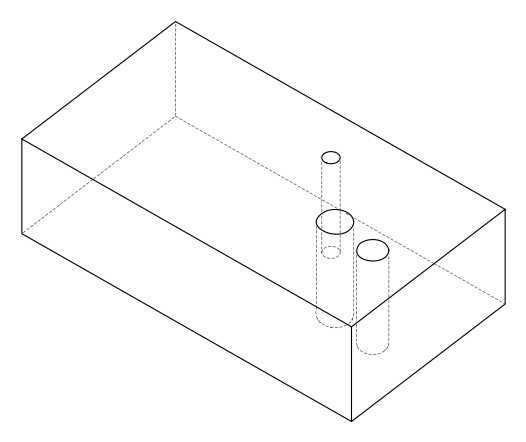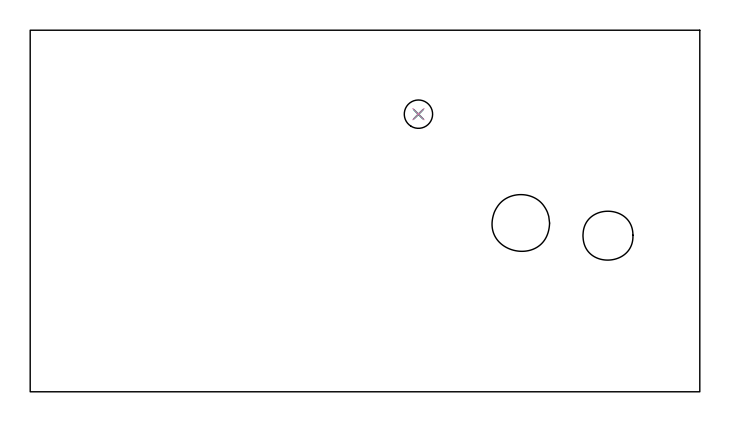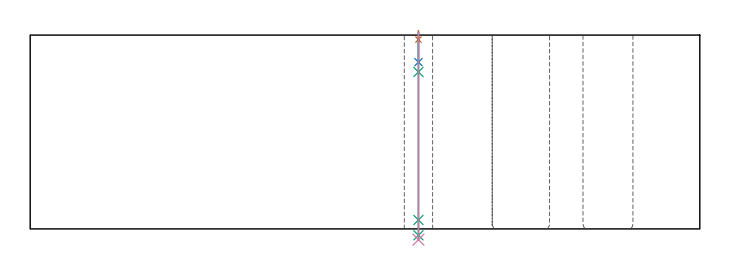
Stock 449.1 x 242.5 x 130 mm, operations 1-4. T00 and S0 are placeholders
(PLAN: 6 operations, 4 tool changes, 22.4 min)
(1 SPOT_DRILL | STEP1HOLE | NXT0321_9005460120000 | 0.05 min | 182 mm3)
(2 DRILL_BLIND_HOLE_INTO_CENTER | STEP1HOLE | NXT0301_092 | 0.08 min | 1727 mm3)
(3 GUN_DRILL_THROUGH_HOLE | STEP1HOLE | UGT0307_009 | 0.65 min | 12763 mm3)
(4 DRILL_TO_ENLARGE_THROUGH_HOLE | STEP1HOLE | UGT0301_048 | 0.56 min | 22117 mm3)
(5 MILL_THROUGH_HOLE_FROM_SOLID_MATERIAL | STEP1HOLE_1 | NXT0201_007 | Circular | 12.69 min | 150779 mm3)
(6 MILL_THROUGH_HOLE_FROM_SOLID_MATERIAL_1 | STEP1HOLE_2 | NXT0201_007 | Circular | 8.39 min | 114124 mm3)
(TOOL NXT0321_9005460120000 | NC Spot Drill, 142deg, 12mm, Carbide, Uncoated | D12 PA142 FL30 Z2)
(TOOL NXT0301_092 | Carbide Drill 12.1mm [860.1-1210-061A1-MM 2214] | D12.1 PA140 FL77 Z2)
(TOOL UGT0307_009 | Gun Drill 12 mm | D12 PA130 FL24 Z1)
(TOOL UGT0301_048 | Twist Drill 19 mm | D19 PA118 FL135 Z2)
(TOOL NXT0201_007 | ENDMILL 25mm [R216.25-25050GCK54P 1620] | D25 R3 FL54 Z5)
(OP 1 SPOT_DRILL)
G17 G21 G94 G90
T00 M6
G54
G17 G0 G90 X260.4 Y186.2 S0 M3
G43 Z140. H0
G94 G81 G98 Z127. F250. R133.
G80
M5
M2
(OP 2 DRILL_BLIND_HOLE_INTO_CENTER)
G17 G21 G94 G90
T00 M6
G54
G17 G0 G90 X260.4 Y186.2 S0 M3
G43 Z140. H1
G94 G81 G98 Z111.85 F250. R132.
G80
M5
M2
(OP 3 GUN_DRILL_THROUGH_HOLE)
G17 G21 G94 G90
T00 M6
G54
G17 G0 G90 X260.4 Y186.2 M8
G43 Z140. H0
Z126.146
S716 M3
G94 G1 Z105.236 F125. M26
G4 X.084
Z6. F250.
G4 X.084
Z-4.298 F125.
G4 X.084
M5
M9
G0 Z126.146
Z140.
M2
(OP 4 DRILL_TO_ENLARGE_THROUGH_HOLE)
G17 G21 G94 G90
T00 M6
G54
G17 G0 G90 X260.4 Y186.2 S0 M3
G43 Z140. H0
G94 G73 G98 Z-7.208 F250. Q17.151 R132.
G80
M5
M2
